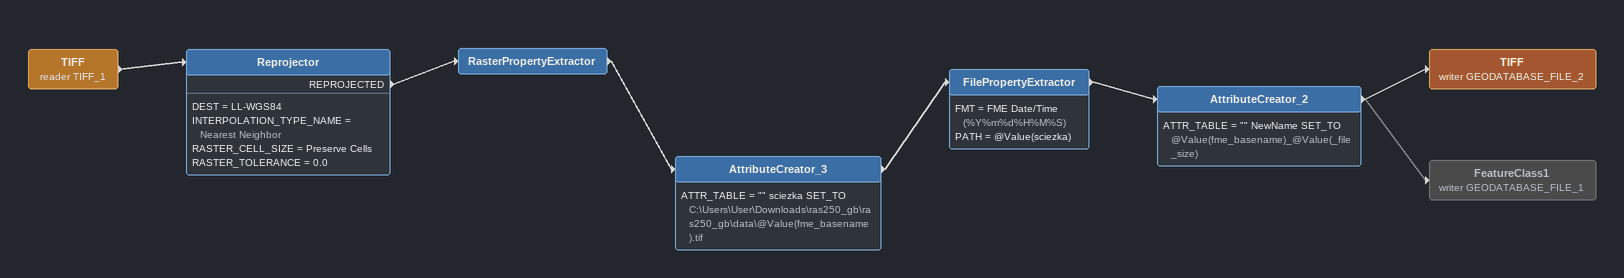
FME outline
TIFF (reader TIFF_1)
    -> Reprojector
Reprojector
    DEST = LL-WGS84
    INTERPOLATION_TYPE_NAME = Nearest Neighbor
    RASTER_CELL_SIZE = Preserve Cells
    RASTER_TOLERANCE = 0.0
    REPROJECTED -> RasterPropertyExtractor
RasterPropertyExtractor
    -> AttributeCreator_3
AttributeCreator_3
    ATTR_TABLE = "" sciezka SET_TO C:\Users\User\Downloads\ras250_gb\ras250_gb\data\@Value(fme_basename).tif
    -> FilePropertyExtractor
FilePropertyExtractor
    FMT = FME Date/Time (%Y%m%d%H%M%S)
    PATH = @Value(sciezka)
    -> AttributeCreator_2
AttributeCreator_2
    ATTR_TABLE = "" NewName SET_TO @Value(fme_basename)_@Value(_file_size)
    -> FeatureClass1 (writer GEODATABASE_FILE_1) [off]
    -> TIFF (writer GEODATABASE_FILE_2)
TIFF (writer GEODATABASE_FILE_2)
FeatureClass1 (writer GEODATABASE_FILE_1) [off]
